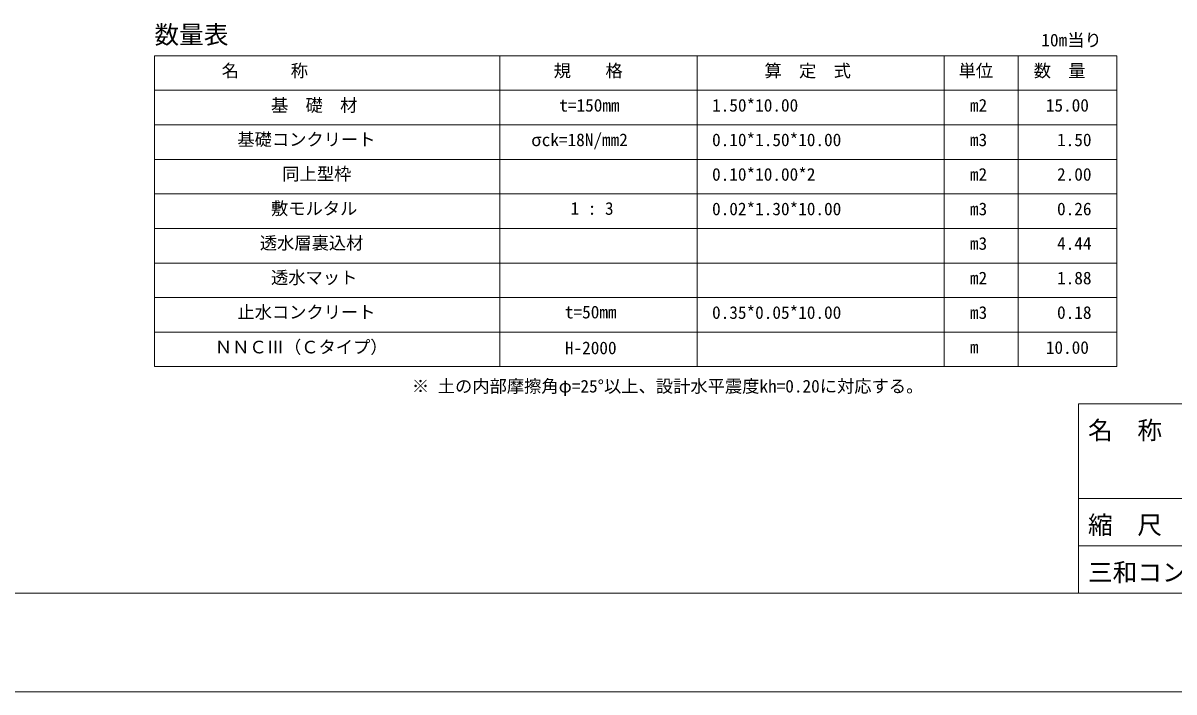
# Model space of a CAD drawing. Units: millimetres, scale not verified. Extents: x 0 to 252300, y 59400 to 118800.
# Drawn here: x 49880 to 73202, y 59400 to 72957 of the extents above; entities that cross this region are included whole.
import ezdxf
from ezdxf.enums import TextEntityAlignment as Align

# ---------------------------------------------------------------- set-up
doc = ezdxf.new("R2010")
doc.units = ezdxf.units.MM
doc.header["$LTSCALE"] = 300
for name, color, linetype in [('D-MTR', 1, 'Continuous'), ('D-MTR-TXT', 1, 'Continuous'), ('D-TTL-TXT（文字）', 1, 'Continuous')]:
    doc.layers.add(name, color=color, linetype=linetype)
for name, color, linetype, lineweight in [('D-MTR-FRAM', 7, 'Continuous', 18), ('D-TTL(外枠）', 2, 'Continuous', 18), ('DEFPOINTS_3', 7, 'Continuous', 18)]:
    doc.layers.add(name, color=color, linetype=linetype, lineweight=lineweight)
doc.styles.add('ＭＳ ゴシック', font='')
doc.styles.get('ＭＳ ゴシック').set_extended_font_data('MS Gothic')

msp = doc.modelspace()

# ---------------------------------------------------------------- linework, layer by layer
at = {"layer": 'D-MTR-FRAM'}
for p, q in [((52542.5, 72293.3), (72042.5, 72293.3)), ((52542.5, 65993.3), (52542.5, 72293.3)), ((59542.5, 65993.3), (59542.5, 72293.3)), ((63542.5, 65993.3), (63542.5, 72293.3)), ((68542.5, 65993.3), (68542.5, 72293.3)), ((70042.5, 65993.3), (70042.5, 72293.3)), ((70042.5, 65993.3), (70042.5, 72293.3)), ((72042.5, 72293.3), (72042.5, 65993.3)), ((52542.5, 71593.3), (72042.5, 71593.3)), ((52542.5, 70893.3), (72042.5, 70893.3)), ((52542.5, 70193.3), (72042.5, 70193.3)), ((52542.5, 69493.3), (72042.5, 69493.3)), ((52542.5, 68793.3), (72042.5, 68793.3)), ((52542.5, 68093.3), (72042.5, 68093.3)), ((52542.5, 67393.3), (72042.5, 67393.3)), ((52542.5, 66693.3), (72042.5, 66693.3)), ((52542.5, 65993.3), (72042.5, 65993.3))]:
    msp.add_line(p, q, dxfattribs=at)
at = {"layer": 'D-TTL(外枠）'}
for p, q in [((71266.5, 65240), (81800, 65240)), ((71266.5, 65240), (71266.5, 61400)), ((71266.5, 63320), (81800, 63320)), ((71266.5, 62360), (81800, 62360)), ((81800, 61400), (2300, 61400))]:
    msp.add_line(p, q, dxfattribs=at)
at = {"layer": 'DEFPOINTS_3'}
msp.add_line((0, 59400), (84100, 59400), dxfattribs=at)

# ---------------------------------------------------------------- texts
at = {"layer": 'D-MTR', "style": 'ＭＳ ゴシック'}
msp.add_text('数量表', height=366.6, dxfattribs=at).set_placement((52542.5, 72426.6), align=Align.BOTTOM_LEFT)
at = {"layer": 'D-MTR-TXT', "style": 'ＭＳ ゴシック'}
for s, p in [('10m当り', (70514.7, 72406.6)), ('名\u3000\u3000\u3000称', (53905.5, 71784.7)), ('規\u3000\u3000格', (60632.9, 71784.7)), ('算\u3000定\u3000式', (64905.5, 71784.7)), ('単位', (68837.7, 71784.7)), ('数\u3000量', (70360.3, 71784.7)), ('基\u3000礎\u3000材', (54905.5, 71084.7)), ('t=150mm', (60746.6, 71084.7)), ('1.50*10.00', (63842.5, 71084.7)), ('m2', (69067.5, 71084.7)), ('15.00', (70605.5, 71084.7)), ('基礎コンクリート', (54223.2, 70393.6)), ('σck=18N/mm2', (60178, 70384.6)), ('0.10*1.50*10.00', (63842.5, 70384.6)), ('m3', (69067.5, 70384.7)), ('1.50', (70832.9, 70384.7)), ('同上型枠', (55132.9, 69693.6)), ('0.10*10.00*2', (63842.5, 69684.6)), ('m2', (69067.5, 69684.7)), ('2.00', (70832.9, 69684.7)), ('敷モルタル', (54905.5, 68993.6)), ('1 : 3', (60974, 68993.6)), ('0.02*1.30*10.00', (63842.5, 68984.6)), ('m3', (69067.5, 68984.7)), ('0.26', (70832.9, 68984.7)), ('透水層裏込材', (54678, 68293.6)), ('m3', (69067.5, 68284.7)), ('4.44', (70832.9, 68284.7)), ('透水マット', (54905.5, 67593.6)), ('m2', (69067.5, 67584.7)), ('1.88', (70832.9, 67584.7)), ('止水コンクリート', (54223.2, 66893.6)), ('t=50mm', (60860.3, 66893.6)), ('0.35*0.05*10.00', (63842.5, 66884.6)), ('m3', (69067.5, 66884.7)), ('0.18', (70832.9, 66884.7)), ('ＮＮＣⅢ（Ｃタイプ）', (53768.4, 66184.7)), ('H-2000', (60860.3, 66168.3)), ('10.00', (70605.5, 66175.7)), ('m', (69067.5, 66184.7)), ('※ 土の内部摩擦角φ=25°以上、設計水平震度kh=0.20に対応する。', (57759.7, 65392.2))]:
    msp.add_text(s, height=256.6, dxfattribs=at).set_placement(p, align=Align.BOTTOM_LEFT)
at = {"layer": 'D-TTL-TXT（文字）', "style": 'ＭＳ ゴシック'}
for s, p in [('名\u3000称', (71459.6, 64411.4)), ('縮\u3000尺', (71459.6, 62491.4)), ('三和コンクリート工業株式会社', (71459.6, 61531.4))]:
    msp.add_text(s, height=366.6, dxfattribs=at).set_placement(p, align=Align.BOTTOM_LEFT)

doc.saveas('drawing.dxf')
